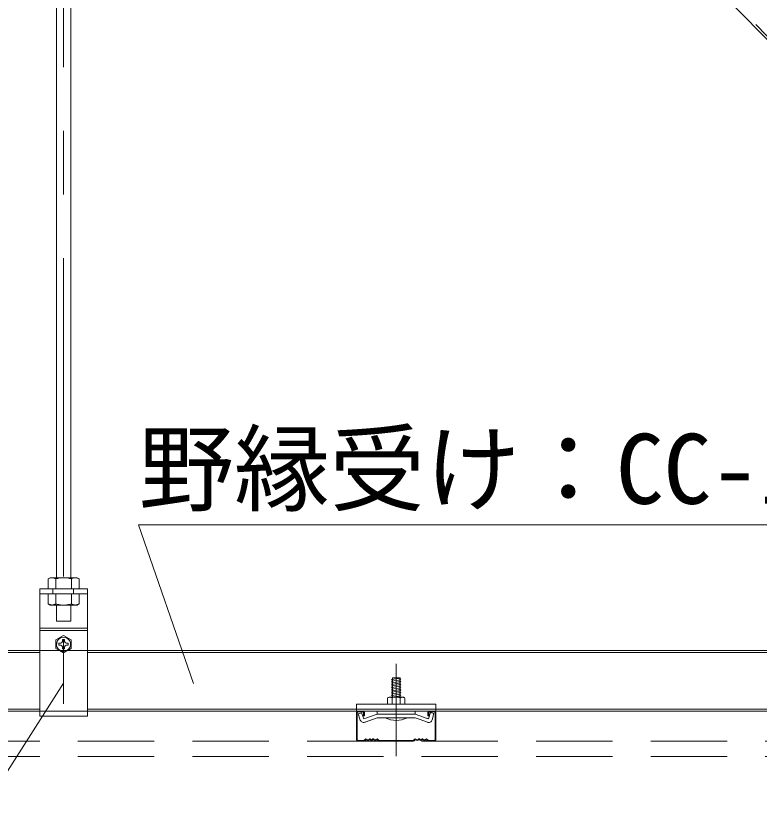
# Model space of a CAD drawing. Units: millimetres, scale not verified. Extents: x -7800 to 7800, y -5578 to 5491.
# Drawn here: x -4334.5 to -3867.4, y -1106.3 to -607.8 of the extents above; entities that cross this region are included whole.
import ezdxf
from ezdxf.enums import TextEntityAlignment as Align

# ---------------------------------------------------------------- set-up
doc = ezdxf.new("R2010")
doc.units = ezdxf.units.MM
doc.header["$LTSCALE"] = 40
doc.linetypes.add('CHAIN1', pattern=[8, 5, -1, 1, -1])
doc.linetypes.add('DASHED1', pattern=[1.8, 1.2, -0.6])
for name, color, linetype, lineweight in [('2-0_中心線', 4, 'CHAIN1', 9), ('2-1_吊り材', 4, 'Continuous', 9), ('2-2_野縁受け', 3, 'Continuous', 18), ('2-3_野縁', 7, 'Continuous', 18), ('2-4_斜め部材', 3, 'DASHED1', 18), ('2-5_寸法', 3, 'Continuous', 18), ('2-6_文字', 3, 'Continuous', 18), ('2-A_クリップ', 3, 'Continuous', 18), ('2-C_パネル', 4, 'DASHED1', 9)]:
    doc.layers.add(name, color=color, linetype=linetype, lineweight=lineweight)
doc.styles.add('ＭＳ ゴシック', font='')
doc.styles.get('ＭＳ ゴシック').set_extended_font_data('MS Gothic')

msp = doc.modelspace()

# ---------------------------------------------------------------- linework, layer by layer
at = {"layer": '2-0_中心線'}
for p, q in [((-4304.49, -120.09), (-4304.49, -1053.91)), ((-4095.49, -1015.05), (-4095.49, -1072.97))]:
    msp.add_line(p, q, dxfattribs=at)
at = {"layer": '2-1_吊り材', "color": 3, "lineweight": 18}
for p, q in [((-4308.99, -135.2), (-4308.99, -960.9)), ((-4299.99, -135.2), (-4299.99, -960.9))]:
    msp.add_line(p, q, dxfattribs=at)
at = {"layer": '2-1_吊り材', "color": 7, "lineweight": 18}
for p, q in [((-4312.97, -960.9), (-4314.29, -961.66)), ((-4314.29, -967.9), (-4314.29, -961.66)), ((-4309.39, -967.9), (-4309.39, -961.66)), ((-4299.59, -967.9), (-4299.59, -961.66)), ((-4296, -960.9), (-4294.69, -961.66)), ((-4294.69, -967.9), (-4294.69, -961.66)), ((-4319.49, -1047.9), (-4319.49, -967.9)), ((-4314.29, -967.9), (-4294.69, -967.9)), ((-4319.49, -992.7), (-4289.49, -992.7)), ((-4319.49, -994.08), (-4289.49, -994.08)), ((-4305.14, -999.76), (-4305.14, -1000.31)), ((-4303.94, -999.76), (-4303.94, -1000.57)), ((-4303.94, -999.76), (-4303.94, -1000.31)), ((-4307.13, -1006.7), (-4309.3, -1005.45)), ((-4307.47, -1002.1), (-4306.89, -1002.1)), ((-4307.47, -1003.3), (-4306.89, -1003.3)), ((-4305.14, -1005.64), (-4305.14, -1005.08)), ((-4303.94, -1005.64), (-4303.94, -1004.82)), ((-4303.94, -1005.64), (-4303.94, -1005.08)), ((-4301.6, -1002.1), (-4302.18, -1002.1)), ((-4301.6, -1003.3), (-4302.18, -1003.3)), ((-4301.94, -1006.7), (-4299.77, -1005.45)), ((-4289.49, -1047.9), (-4319.49, -1047.9))]:
    msp.add_line(p, q, dxfattribs=at)
at = {"layer": '2-1_吊り材', "color": 7, "linetype": 'DASHED1', "lineweight": 18}
for p, q in [((-4319.49, -971.1), (-4289.49, -971.1)), ((-4294.69, -971.1), (-4314.29, -971.1)), ((-4314.29, -971.1), (-4314.29, -977.34)), ((-4311.31, -967.9), (-4311.31, -971.1)), ((-4309.39, -971.1), (-4309.39, -977.34)), ((-4299.59, -971.1), (-4299.59, -977.34)), ((-4298.31, -967.9), (-4298.31, -971.1)), ((-4294.69, -971.1), (-4294.69, -977.34)), ((-4312.97, -978.1), (-4314.29, -977.34)), ((-4296, -978.1), (-4312.97, -978.1)), ((-4308.99, -978.1), (-4308.99, -988.14)), ((-4299.99, -978.1), (-4299.99, -988.14)), ((-4296, -978.1), (-4294.69, -977.34)), ((-4308.99, -988.14), (-4299.99, -988.14)), ((-4289.49, -1006.7), (-4319.49, -1006.7)), ((-4304.54, -1008.2), (-4307.13, -1006.7)), ((-4304.54, -1008.2), (-4301.94, -1006.7)), ((-4289.49, -1044.7), (-4319.49, -1044.7))]:
    msp.add_line(p, q, dxfattribs=at)
at = {"layer": '2-1_吊り材', "color": 7, "lineweight": 18}
for points in [[(-4312.97, -960.9), (-4308.82, -960.9), (-4296, -960.9)], [(-4319.49, -967.9), (-4289.49, -967.9), (-4289.49, -1047.9)], [(-4304.54, -997.2), (-4309.3, -999.95), (-4309.3, -1005.45)], [(-4304.54, -997.2), (-4299.77, -999.95), (-4299.77, -1005.45)]]:
    msp.add_lwpolyline(points, dxfattribs=at)
for centre, radius, start, end in [((-4311.08, -967.67), 6.81, 96.3429, 118.0413), ((-4312, -965.77), 4.88, 57.5712, 88.0446), ((-4304.49, -977.11), 16.22, 72.412, 107.588), ((-4296.97, -965.77), 4.88, 91.9554, 122.4288), ((-4297.89, -967.67), 6.81, 61.9587, 83.6571), ((-4304.54, -1002.7), 4.4, 294.6199, 245.3801), ((-4306.73, -1000.5), 1.6, 264.363, 6.6734), ((-4304.54, -1002.7), 3, 78.463, 101.537), ((-4302.34, -1000.5), 1.6, 173.3265, 275.637), ((-4304.54, -1002.7), 3, 168.463, 191.5133), ((-4306.73, -1004.89), 1.6, 353.3265, 95.637), ((-4304.54, -1002.7), 3, 258.463, 281.537), ((-4302.34, -1004.89), 1.6, 84.363, 186.6735), ((-4304.54, -1002.7), 3, 348.4867, 11.537)]:
    msp.add_arc(centre, radius, start, end, dxfattribs=at)
at = {"layer": '2-1_吊り材', "color": 7, "linetype": 'DASHED1', "lineweight": 18}
for centre, radius, start, end in [((-4311.08, -971.33), 6.81, 241.9587, 263.6571), ((-4312, -973.22), 4.88, 271.9554, 302.4288), ((-4304.49, -961.88), 16.22, 252.412, 287.588), ((-4296.97, -973.22), 4.88, 237.5712, 268.0446), ((-4297.89, -971.33), 6.81, 276.3429, 298.0413), ((-4304.54, -1002.7), 4.4, 245.3801, 294.6199)]:
    msp.add_arc(centre, radius, start, end, dxfattribs=at)
at = {"layer": '2-2_野縁受け'}
for p, q in [((-4319.49, -1006.7), (-4583.5, -1006.7)), ((-4289.49, -1006.7), (-3694.86, -1006.7)), ((-4319.49, -1007.9), (-4583.5, -1007.9)), ((-4289.49, -1007.9), (-3876.51, -1007.9)), ((-3885.39, -1007.9), (-3694.86, -1007.9)), ((-4319.49, -1043.5), (-4583.5, -1043.5)), ((-4319.49, -1044.7), (-4583.5, -1044.7)), ((-4289.49, -1043.5), (-3876.51, -1043.5)), ((-4289.49, -1044.7), (-3419.49, -1044.7)), ((-3876.51, -1043.5), (-3807.96, -1043.5))]:
    msp.add_line(p, q, dxfattribs=at)
at = {"layer": '2-2_野縁受け', "linetype": 'DASHED1'}
msp.add_line((-4014.12, -1006.7), (-3914.94, -1006.7), dxfattribs=at)
at = {"layer": '2-3_野縁'}
for p, q in [((-4120.49, -1045.7), (-4120.49, -1062.73)), ((-4119.99, -1062.68), (-4119.99, -1045.7)), ((-4116.49, -1044.7), (-4119.49, -1044.7)), ((-4116.49, -1045.2), (-4119.49, -1045.2)), ((-4115.99, -1047.7), (-4115.99, -1045.7)), ((-4115.49, -1047.7), (-4115.49, -1045.7)), ((-4075.49, -1047.7), (-4075.49, -1045.7)), ((-4074.99, -1047.7), (-4074.99, -1045.7)), ((-4074.49, -1044.7), (-4071.49, -1044.7)), ((-4074.49, -1045.2), (-4071.49, -1045.2)), ((-4070.99, -1062.72), (-4070.99, -1045.7)), ((-4070.49, -1045.7), (-4070.49, -1062.65)), ((-4115.99, -1047.7), (-4115.49, -1047.7)), ((-4074.99, -1047.7), (-4075.49, -1047.7)), ((-4119.49, -1063.2), (-4115.9, -1063.2)), ((-4119.49, -1063.2), (-4115.9, -1063.2)), ((-4115.9, -1063.7), (-4119.49, -1063.7)), ((-4115.9, -1063.7), (-4119.49, -1063.7)), ((-4115.55, -1063.05), (-4114.84, -1062.34)), ((-4114.84, -1062.34), (-4115.55, -1063.05)), ((-4114.49, -1062.7), (-4115.2, -1063.4)), ((-4114.49, -1062.7), (-4115.2, -1063.4)), ((-4107.49, -1062.7), (-4106.78, -1063.4)), ((-4107.13, -1062.34), (-4106.43, -1063.05)), ((-4106.07, -1063.2), (-4095.49, -1063.2)), ((-4106.07, -1063.7), (-4095.49, -1063.7)), ((-4084.9, -1063.2), (-4095.49, -1063.2)), ((-4084.9, -1063.7), (-4095.49, -1063.7)), ((-4083.84, -1062.34), (-4084.55, -1063.05)), ((-4083.49, -1062.7), (-4084.19, -1063.4)), ((-4076.49, -1062.7), (-4075.78, -1063.4)), ((-4076.49, -1062.7), (-4075.78, -1063.4)), ((-4075.43, -1063.05), (-4076.13, -1062.34)), ((-4076.13, -1062.34), (-4075.43, -1063.05)), ((-4071.49, -1063.2), (-4075.07, -1063.2)), ((-4071.49, -1063.2), (-4075.07, -1063.2)), ((-4075.07, -1063.7), (-4071.49, -1063.7)), ((-4075.07, -1063.7), (-4071.49, -1063.7))]:
    msp.add_line(p, q, dxfattribs=at)
for centre, radius, start, end in [((-4119.49, -1045.7), 1, 90.003, 180.003), ((-4119.49, -1045.7), 0.5, 90.003, 180.003), ((-4116.49, -1045.7), 1, 0.003, 90.003), ((-4116.49, -1045.7), 0.5, 0.003, 90.003), ((-4074.49, -1045.7), 1, 89.997, 179.997), ((-4074.49, -1045.7), 0.5, 89.997, 179.997), ((-4071.49, -1045.7), 1, 359.997, 89.997), ((-4071.49, -1045.7), 0.5, 359.997, 89.997), ((-4119.49, -1062.7), 1, 177.476, 270), ((-4119.49, -1062.7), 1, 177.476, 270), ((-4119.49, -1062.7), 0.5, 177.476, 270), ((-4119.49, -1062.7), 0.5, 177.476, 270), ((-4115.9, -1062.7), 0.5, 270, 315), ((-4115.9, -1062.7), 0.5, 270, 315), ((-4115.9, -1062.7), 1, 270, 315), ((-4115.9, -1062.7), 1, 270, 315), ((-4114.49, -1062.7), 0.5, 46.3972, 135), ((-4113.24, -1061.38), 1.81, 226.3972, 313.6028), ((-4113.24, -1061.38), 1.31, 226.3972, 313.6028), ((-4111.99, -1062.7), 0.5, 36.8699, 133.6028), ((-4110.99, -1061.95), 1.25, 216.8699, 323.1301), ((-4110.99, -1061.95), 0.75, 216.8699, 323.1301), ((-4109.99, -1062.7), 0.5, 36.8699, 143.1301), ((-4109.99, -1062.7), 0.5, 46.3972, 143.1301), ((-4108.74, -1061.38), 1.81, 226.3972, 313.6028), ((-4108.74, -1061.38), 1.31, 226.3972, 313.6028), ((-4107.49, -1062.7), 0.5, 45, 133.6028), ((-4106.07, -1062.7), 1, 225, 270), ((-4106.07, -1062.7), 0.5, 225, 270), ((-4084.9, -1062.7), 0.5, 270, 315), ((-4084.9, -1062.7), 1, 270, 315), ((-4083.49, -1062.7), 0.5, 46.3972, 135), ((-4082.24, -1061.38), 1.81, 226.3972, 313.6028), ((-4082.24, -1061.38), 1.31, 226.3972, 313.6028), ((-4080.99, -1062.7), 0.5, 36.8699, 143.1301), ((-4080.99, -1062.7), 0.5, 36.8699, 133.6028), ((-4079.99, -1061.95), 1.25, 216.8699, 323.1301), ((-4079.99, -1061.95), 0.75, 216.8699, 323.1301), ((-4078.99, -1062.7), 0.5, 46.3972, 143.1301), ((-4077.74, -1061.38), 1.81, 226.3972, 313.6028), ((-4077.74, -1061.38), 1.31, 226.3972, 313.6028), ((-4076.49, -1062.7), 0.5, 45, 133.6028), ((-4075.07, -1062.7), 1, 225, 270), ((-4075.07, -1062.7), 1, 225, 270), ((-4075.07, -1062.7), 0.5, 225, 270), ((-4075.07, -1062.7), 0.5, 225, 270), ((-4071.49, -1062.7), 1, 270, 2.524), ((-4071.49, -1062.7), 1, 270, 2.524), ((-4071.49, -1062.7), 0.5, 270, 2.524), ((-4071.49, -1062.7), 0.5, 270, 2.524)]:
    msp.add_arc(centre, radius, start, end, dxfattribs=at)
at = {"layer": '2-4_斜め部材'}
msp.add_line((-4271.07, -200.31), (-3447.18, -1047.54), dxfattribs=at)
at = {"layer": '2-5_寸法'}
msp.add_line((-4272.21, -201.43), (-3448.32, -1048.65), dxfattribs=at)
at = {"layer": '2-6_文字', "color": 7}
for p, q in [((-4222.84, -1027.34), (-4257.34, -927.66)), ((-4257.34, -927.66), (-3807.34, -927.66)), ((-4304.49, -1027.09), (-4450.61, -1256.28))]:
    msp.add_line(p, q, dxfattribs=at)
at = {"layer": '2-A_クリップ'}
for p, q in [((-4092.46, -1024.06), (-4098.46, -1024.91)), ((-4098.46, -1024.91), (-4097.71, -1025.3)), ((-4092.46, -1025.06), (-4098.46, -1025.91)), ((-4098.46, -1025.91), (-4097.71, -1026.3)), ((-4097.71, -1035.92), (-4097.71, -1023.91)), ((-4097.71, -1023.91), (-4093.21, -1023.91)), ((-4092.46, -1024.06), (-4093.21, -1023.91)), ((-4093.21, -1035.92), (-4093.21, -1023.94)), ((-4092.46, -1025.06), (-4093.21, -1024.67)), ((-4092.46, -1026.06), (-4093.21, -1025.67)), ((-4092.46, -1027.06), (-4093.21, -1026.67)), ((-4092.46, -1028.06), (-4093.21, -1027.67)), ((-4092.46, -1029.06), (-4093.21, -1028.67)), ((-4092.46, -1030.06), (-4093.21, -1029.67)), ((-4092.46, -1031.06), (-4093.21, -1030.67)), ((-4092.46, -1032.06), (-4093.21, -1031.67)), ((-4100.29, -1036.08), (-4100.76, -1036.32)), ((-4100.29, -1036.08), (-4100.76, -1036.32)), ((-4099.96, -1035.92), (-4090.96, -1035.92)), ((-4099.6, -1036.01), (-4097.96, -1036.42)), ((-4099.6, -1036.01), (-4097.96, -1036.42)), ((-4098.46, -1034.91), (-4097.71, -1035.3)), ((-4092.46, -1035.06), (-4098.46, -1035.91)), ((-4092.46, -1035.06), (-4098.46, -1035.91)), ((-4097.96, -1036.42), (-4097.96, -1036.43)), ((-4097.96, -1036.43), (-4097.96, -1040.42)), ((-4093.24, -1036.31), (-4092.96, -1036.41)), ((-4092.46, -1033.06), (-4093.21, -1032.67)), ((-4092.46, -1034.06), (-4093.21, -1033.67)), ((-4092.46, -1035.06), (-4093.21, -1034.67)), ((-4092.46, -1035.06), (-4093.21, -1034.67)), ((-4092.74, -1035.92), (-4093.21, -1035.67)), ((-4092.74, -1035.92), (-4093.21, -1035.67)), ((-4091.31, -1036), (-4092.96, -1036.41)), ((-4091.31, -1036), (-4092.96, -1036.41)), ((-4090.63, -1036.08), (-4090.16, -1036.31)), ((-4090.63, -1036.08), (-4090.16, -1036.31)), ((-4120.46, -1040.42), (-4070.46, -1040.42)), ((-4120.46, -1040.42), (-4120.46, -1044.72)), ((-4100.96, -1036.92), (-4100.96, -1040.42)), ((-4100.96, -1040.42), (-4089.96, -1040.42)), ((-4089.96, -1036.92), (-4089.96, -1040.42)), ((-4070.46, -1044.72), (-4070.46, -1040.42)), ((-4120.46, -1044.72), (-4070.46, -1044.72)), ((-4117.25, -1045.71), (-4119.41, -1046.49)), ((-4118.22, -1049.78), (-4119.41, -1046.49)), ((-4118.01, -1050.34), (-4119.41, -1046.49)), ((-4115.81, -1049.65), (-4117.25, -1045.71)), ((-4107.45, -1046.61), (-4115.81, -1049.65)), ((-4107.45, -1044.72), (-4107.45, -1046.61)), ((-4107.45, -1046.61), (-4095.46, -1046.61)), ((-4083.46, -1046.61), (-4095.46, -1046.61)), ((-4083.46, -1046.61), (-4095.46, -1046.61)), ((-4083.46, -1046.61), (-4095.46, -1046.61)), ((-4083.46, -1046.61), (-4076.06, -1049.3)), ((-4083.45, -1044.72), (-4083.45, -1046.61)), ((-4072.85, -1050.14), (-4071.79, -1046.19)), ((-4070.46, -1043.52), (-4070.27, -1043.52)), ((-4070.46, -1044.72), (-4070.27, -1044.72)), ((-4115.05, -1051.71), (-4107.35, -1048.91)), ((-4088.46, -1048.91), (-4102.46, -1048.91)), ((-4095.46, -1048.91), (-4086.31, -1048.91)), ((-4095.46, -1048.91), (-4085.73, -1048.91)), ((-4095.46, -1048.91), (-4084.24, -1048.91)), ((-4085.97, -1048.91), (-4084.24, -1048.91)), ((-4085.48, -1048.91), (-4083.57, -1048.91)), ((-4080.32, -1050.09), (-4083.57, -1048.91)), ((-4075.87, -1051.71), (-4081.06, -1049.82)), ((-4076.36, -1049.19), (-4075.1, -1049.65))]:
    msp.add_line(p, q, dxfattribs=at)
for points in [[(-4092.46, -1026.06), (-4098.46, -1026.91), (-4097.71, -1027.3)], [(-4092.46, -1027.06), (-4098.46, -1027.91), (-4097.71, -1028.3)], [(-4092.46, -1028.06), (-4098.46, -1028.91), (-4097.71, -1029.3)], [(-4092.46, -1029.06), (-4098.46, -1029.91), (-4097.71, -1030.3)], [(-4092.46, -1030.06), (-4098.46, -1030.91), (-4097.71, -1031.3)], [(-4092.46, -1031.06), (-4098.46, -1031.91), (-4097.71, -1032.3)], [(-4092.46, -1032.06), (-4098.46, -1032.91), (-4097.71, -1033.3)], [(-4092.46, -1033.06), (-4098.46, -1033.91), (-4097.71, -1034.3)], [(-4092.46, -1034.06), (-4098.46, -1034.91), (-4097.71, -1035.3)], [(-4093.24, -1036.31), (-4092.96, -1036.41), (-4092.96, -1040.42)], [(-4115.81, -1049.65), (-4117.25, -1045.71), (-4119.41, -1046.49)], [(-4075.1, -1049.65), (-4074.01, -1045.6), (-4071.79, -1046.19)], [(-4095.46, -1048.91), (-4106.67, -1048.91), (-4107.35, -1048.91)]]:
    msp.add_lwpolyline(points, dxfattribs=at)
for centre, radius, start, end in [((-4099.96, -1036.92), 1, 90, 180), ((-4099.84, -1036.98), 1, 75.942, 116.6021), ((-4099.84, -1036.98), 1, 75.942, 116.6021), ((-4095.46, -1042.42), 6.5, 70.0181, 112.6198), ((-4095.46, -1042.42), 6.5, 70.0181, 112.6198), ((-4091.07, -1036.98), 1, 63.7347, 103.8602), ((-4091.07, -1036.98), 1, 63.7347, 103.8602), ((-4090.96, -1036.92), 1, 0, 90), ((-4115.85, -1049.55), 2.3, 200, 300), ((-4095.46, -1034.91), 15.65, 243.4349, 296.565), ((-4075.07, -1049.55), 2.3, 245, 345)]:
    msp.add_arc(centre, radius, start, end, dxfattribs=at)
at = {"layer": '2-C_パネル'}
for p, q in [((-4583.5, -1063.7), (-2243.91, -1063.7)), ((-4583.5, -1073.2), (-2243.91, -1073.2))]:
    msp.add_line(p, q, dxfattribs=at)

# ---------------------------------------------------------------- texts
at = {"layer": '2-6_文字', "color": 7, "style": 'ＭＳ ゴシック'}
msp.add_text('野縁受け：CC-19', height=43.99, dxfattribs=at).set_placement((-4257.34, -927.66), align=Align.BOTTOM_LEFT)

doc.saveas('drawing.dxf')
